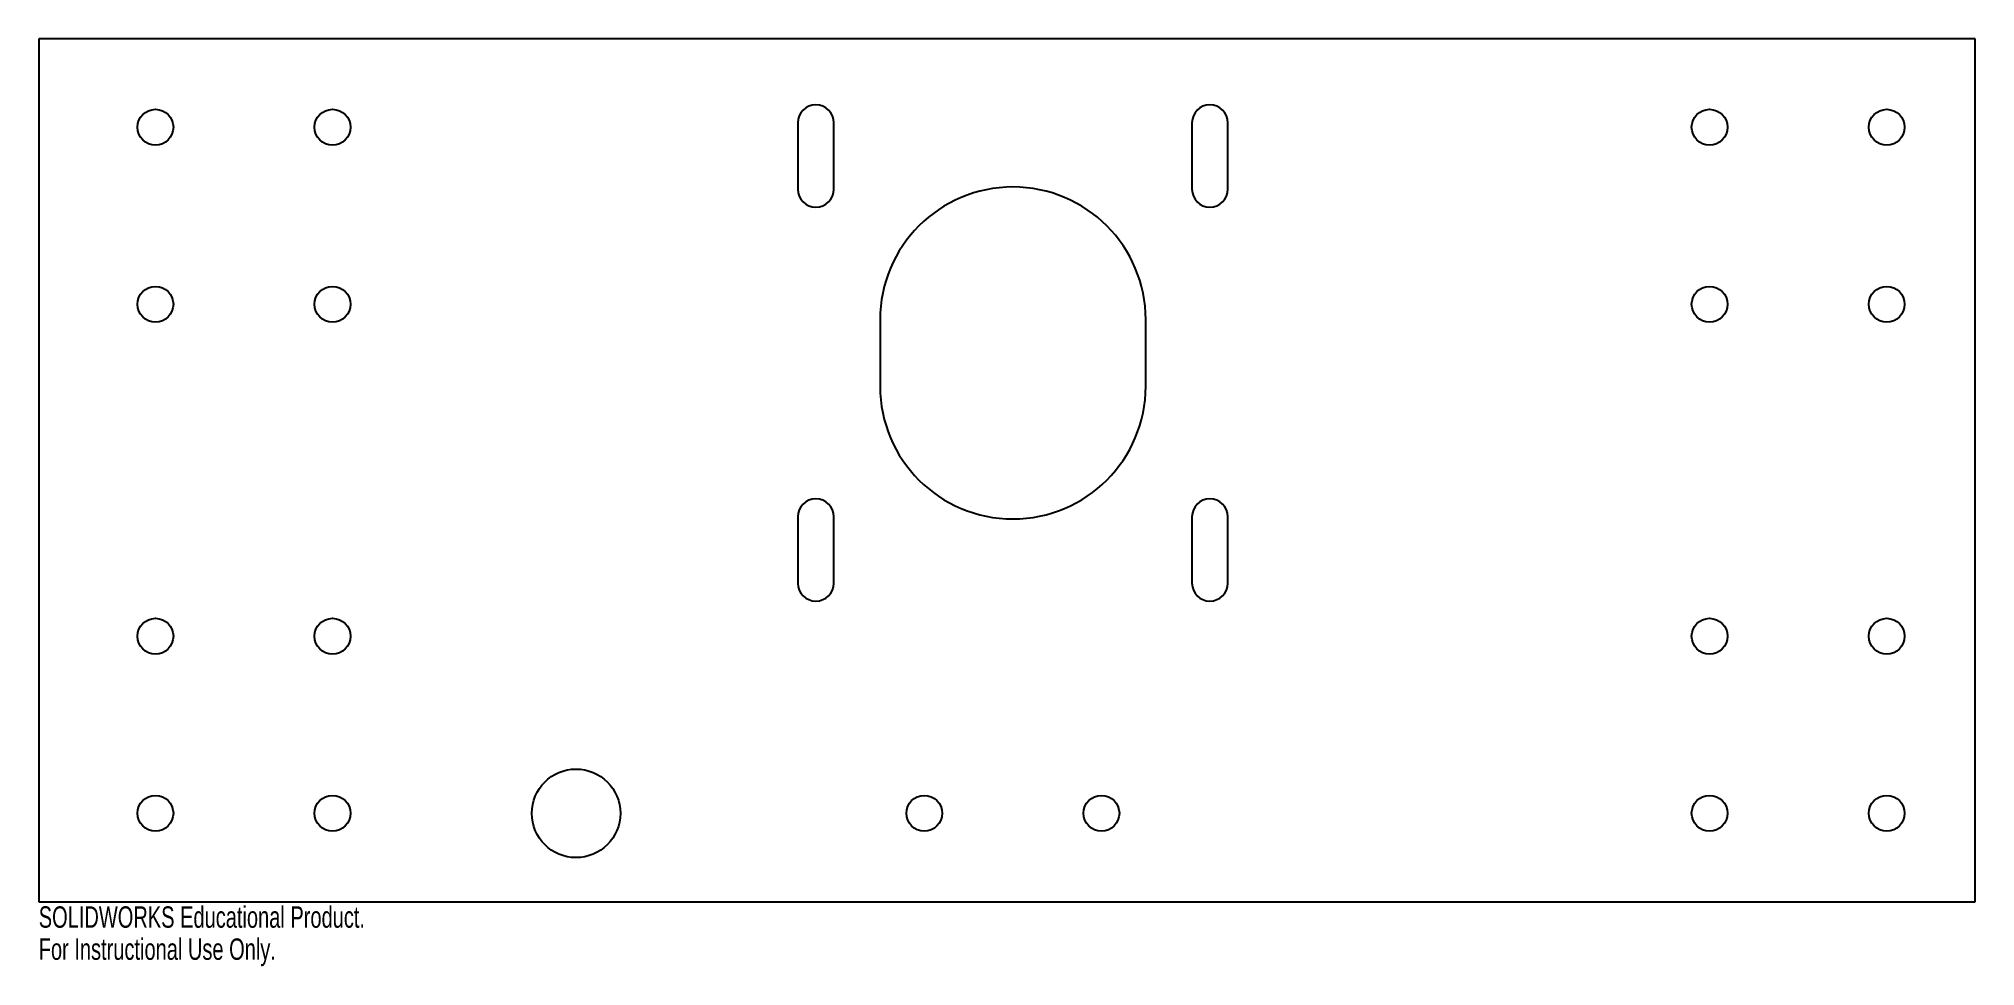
# Model space of a CAD drawing. Header units: millimetres. Extents: x -220 to 217, y -131 to 79.
import ezdxf

# ---------------------------------------------------------------- set-up
doc = ezdxf.new("R2010")
doc.units = ezdxf.units.MM
doc.styles.add('SLDTEXTSTYLE0', font='TXT', dxfattribs={"width": 0.7})

msp = doc.modelspace()

# ---------------------------------------------------------------- linework, layer by layer
at = {"color": 7, "linetype": 'Continuous', "lineweight": 25}
for p, q in [((217.35, 78.5), (-220, 78.5)), ((-220, 78.5), (-220, -116.5)), ((217.35, -116.5), (217.35, 78.5)), ((-48.55, 59.5), (-48.55, 44.5)), ((-40.45, 44.5), (-40.45, 59.5)), ((40.45, 59.5), (40.45, 44.5)), ((48.55, 44.5), (48.55, 59.5)), ((-30, 15), (-30, 0)), ((30, 0), (30, 15)), ((-48.55, -29.5), (-48.55, -44.5)), ((-40.45, -44.5), (-40.45, -29.5)), ((40.45, -29.5), (40.45, -44.5)), ((48.55, -44.5), (48.55, -29.5)), ((-220, -116.5), (217.35, -116.5))]:
    msp.add_line(p, q, dxfattribs=at)
for centre, radius in [((-193.65, 58.5), 4.05), ((-153.65, 58.5), 4.05), ((157.35, 58.5), 4.05), ((197.35, 58.5), 4.05), ((-193.65, 18.5), 4.05), ((-153.65, 18.5), 4.05), ((157.35, 18.5), 4.05), ((197.35, 18.5), 4.05), ((-193.65, -56.5), 4.05), ((-153.65, -56.5), 4.05), ((157.35, -56.5), 4.05), ((197.35, -56.5), 4.05), ((-98.65, -96.5), 10), ((-193.65, -96.5), 4.05), ((-153.65, -96.5), 4.05), ((-20, -96.5), 4.05), ((20, -96.5), 4.05), ((157.35, -96.5), 4.05), ((197.35, -96.5), 4.05)]:
    msp.add_circle(centre, radius, dxfattribs=at)
for centre, radius, start, end in [((-44.5, 59.5), 4.05, 0, 180), ((44.5, 59.5), 4.05, 0, 180), ((-44.5, 44.5), 4.05, 180, 0), ((0, 15), 30, 0, 180), ((44.5, 44.5), 4.05, 180, 0), ((0, 0), 30, 180, 0), ((-44.5, -29.5), 4.05, 0, 180), ((44.5, -29.5), 4.05, 0, 180), ((-44.5, -44.5), 4.05, 180, 0), ((44.5, -44.5), 4.05, 180, 0)]:
    msp.add_arc(centre, radius, start, end, dxfattribs=at)

# ---------------------------------------------------------------- texts
at = {"color": 7, "linetype": 'Continuous', "char_height": 4.8336, "attachment_point": 1, "style": 'SLDTEXTSTYLE0'}
for s, insert in [('SOLIDWORKS Educational Product.', (-220, -117.52)), ('For Instructional Use Only.', (-220, -124.77))]:
    msp.add_mtext(s, dxfattribs=dict(at, insert=insert))

doc.saveas('drawing.dxf')
